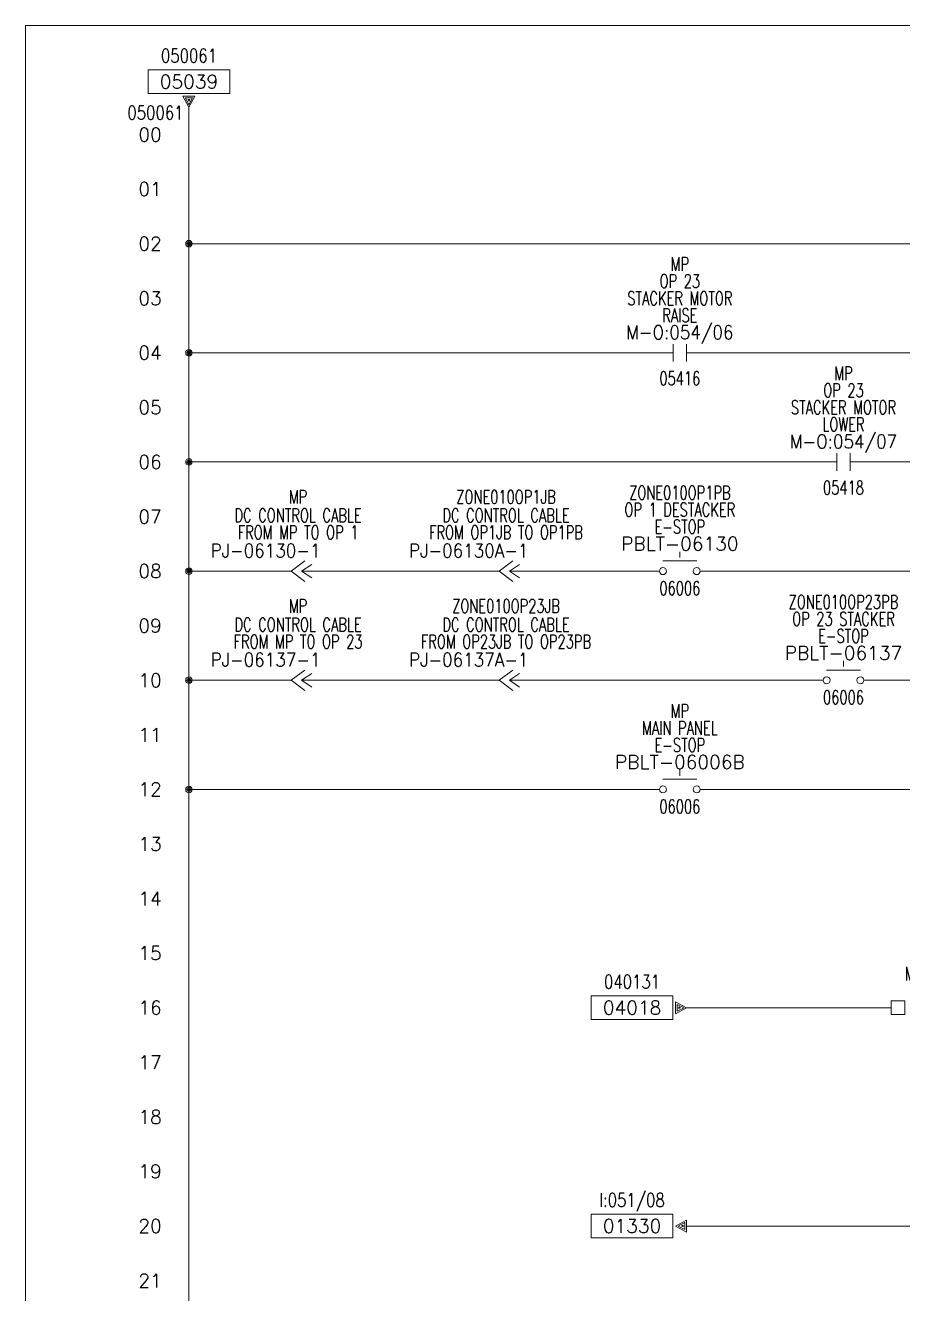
# Model space of a CAD drawing. Header units: inches. Extents: x 0 to 17, y 0 to 23.
# Drawn here: x 0 to 8.04, y 11.38 to 23 of the extents above; entities that cross this region are included whole.
import ezdxf
from ezdxf.enums import TextEntityAlignment as Align

# ---------------------------------------------------------------- set-up
doc = ezdxf.new("R2010")
doc.units = ezdxf.units.IN
doc.header["$MEASUREMENT"] = 0
doc.layers.get('0').update_dxf_attribs({"lineweight": 5})
for name, color, linetype, lineweight in [('DESCCHILD', 1, 'Continuous', 5), ('LOC', 252, 'Continuous', 5), ('MISC', 2, 'Continuous', 5), ('SYMS', 7, 'Continuous', 5), ('TAGS', 2, 'Continuous', 5), ('TERMS', 2, 'Continuous', 5), ('Title_Block_Info', 2, 'Continuous', 5), ('WIRENO', 1, 'Continuous', 5), ('WIRENO_DEST', 1, 'Continuous', 5), ('WIRES', 7, 'Continuous', 5), ('XREF', 1, 'Continuous', 5), ('XREFCHILD', 1, 'Continuous', 5)]:
    doc.layers.add(name, color=color, linetype=linetype, lineweight=lineweight)
doc.styles.get("Standard").update_dxf_attribs({"font": 'romans.shx'})
doc.styles.add('WD', font='romans.shx')

# ---------------------------------------------------------------- blocks, each defined once
blk = doc.blocks.new('WD_MLRH')
at = {"color": 2, "style": 'WD'}
blk.add_attdef('RUNGFIRST', text='', height=0.125, dxfattribs=at).set_placement((-0.25, 0), align=Align.MIDDLE_RIGHT)
at = {"style": 'WD', "flags": 1}
for tag, p in [('RUNGHORV', (-0.25, -0.127)), ('RUNGDIST', (-0.25, -0.2)), ('RUNGCNT', (-0.25, -0.237)), ('RUNGINC', (-0.25, -0.163)), ('WIRE-START', (-0.25, -0.356)), ('WIREMODE', (-0.25, -0.281)), ('WIREFMT', (-0.25, -0.321)), ('WIRE-GSUF', (-0.25, -0.396)), ('PH3SPACE', (-0.25, -0.437))]:
    blk.add_attdef(tag, text='', height=0.025, dxfattribs=at).set_placement(p, align=Align.RIGHT)
blk = doc.blocks.new('WDDOT')
for radius in [0.03, 0.0187, 0.00929]:
    blk.add_circle((0, 0), radius)
blk = doc.blocks.new('HMS21')
at = {"linetype": 'Continuous'}
for p, q in [((-0.062, 0.08), (-0.062, -0.08)), ((0.062, 0.08), (0.062, -0.08))]:
    blk.add_line(p, q, dxfattribs=at)
at = {"style": 'WD'}
for tag, width, p in [('LOC', 0.7, (0, 0.75)), ('DESC1', 0.7, (0, 0.594)), ('DESC2', 0.7, (0, 0.437)), ('DESC3', 0.7, (0, 0.281)), ('TAG2', 0.9, (0, 0.125)), ('XREF', 0.7, (0, -0.297)), ('INST', 0.7, (0, -0.438))]:
    blk.add_attdef(tag, text='', height=0.125, dxfattribs=dict(at, width=width)).set_placement(p, align=Align.CENTER)
for tag, p in [('X2LINK', (0, 0.125)), ('X8LINK', (0, -0.125))]:
    blk.add_attdef(tag, p, '', height=0.01, dxfattribs=at)
for tag, p, flags in [('X4TERM01', (-0.062, 0), 1), ('X1TERM02', (0.062, 0), 1), ('FAMILY', (0.097, 0.053), 9), ('CONTACT', (0.097, 0.036), 1)]:
    blk.add_attdef(tag, p, '', height=0.01, dxfattribs=dict(at, flags=flags))
at = {"linetype": 'Continuous', "style": 'WD', "flags": 8}
blk.add_attdef('TERM01', text='', height=0.125, dxfattribs=at).set_placement((-0.125, -0.031), align=Align.TOP_RIGHT)
blk.add_attdef('TERM02', text='', height=0.125, dxfattribs=at).set_placement((0.125, -0.031), align=Align.TOP_LEFT)
blk = doc.blocks.new('WD_WNV')
at = {"linetype": 'Continuous', "style": 'WD', "width": 0.8}
blk.add_attdef('WIRENO', text='', height=0.125, dxfattribs=at).set_placement((-0.05, 0), align=Align.MIDDLE_RIGHT)
blk = doc.blocks.new('HA2S3')
for p, q in [((-0.125, 0.109), (-0.875, 0.109)), ((-0.875, 0.109), (-0.875, -0.109)), ((-0.125, 0.109), (-0.125, -0.109)), ((0, 0.055), (-0.102, 0)), ((-0.102, 0), (0, -0.055)), ((-0.078, 0), (-0.016, 0.031)), ((-0.016, -0.031), (-0.078, 0)), ((-0.047, 0), (-0.031, 0.008)), ((-0.031, -0.008), (-0.047, 0)), ((-0.031, 0.008), (-0.031, -0.008)), ((-0.016, 0.031), (-0.016, -0.031)), ((0, -0.055), (0, 0.055)), ((-0.875, -0.109), (-0.125, -0.109))]:
    blk.add_line(p, q)
at = {"style": 'WD', "width": 0.8, "flags": 8}
for tag, p in [('DESC1', (-0.5, 0.487)), ('WIRENO', (-0.5, 0.3))]:
    blk.add_attdef(tag, text='', height=0.125, dxfattribs=at).set_placement(p, align=Align.TOP_CENTER)
at = {"style": 'WD'}
blk.add_attdef('XREF', text='', height=0.125, dxfattribs=at).set_placement((-0.5, -0.062), align=Align.CENTER)
at = {"style": 'WD', "flags": 1}
for tag, p in [('SIGCODE', (-0.099, 0.066)), ('X1TERM01', (0, 0))]:
    blk.add_attdef(tag, p, '', height=0.01, dxfattribs=at)
blk = doc.blocks.new('TB_P')
at = {"color": 5, "linetype": 'Continuous'}
blk.add_lwpolyline([(0, 0), (17, 0), (17, 23), (0, 23)], close=True, dxfattribs=at)
at = {"color": 2, "linetype": 'Continuous', "style": 'WD', "flags": 1}
for tag, p in [('REV1_NO', (1.734, 3.29)), ('REV1_BY', (7.303, 3.29)), ('REV1_DATE', (9.562, 3.29)), ('REV2_NO', (1.734, 3.04)), ('REV2_BY', (7.303, 3.04)), ('REV2_DATE', (9.562, 3.04)), ('REV3_NO', (1.734, 2.79)), ('REV3_BY', (7.303, 2.79)), ('REV3_DATE', (9.562, 2.79)), ('REV4_NO', (1.734, 2.54)), ('REV4_BY', (7.303, 2.54)), ('REV4_DATE', (9.562, 2.54)), ('REV5_NO', (1.734, 2.29)), ('REV5_BY', (7.303, 2.29)), ('REV5_DATE', (9.562, 2.29)), ('REV6_NO', (1.734, 2.04)), ('REV6_BY', (7.303, 2.04)), ('REV6_DATE', (9.562, 2.04)), ('REV7_NO', (1.734, 1.79)), ('REV7_BY', (7.303, 1.79)), ('REV7_DATE', (9.562, 1.79)), ('REV8_NO', (1.734, 1.54)), ('REV8_BY', (7.303, 1.54)), ('REV8_DATE', (9.562, 1.54)), ('REV9_NO', (1.734, 1.29)), ('REV9_BY', (7.303, 1.29)), ('REV9_DATE', (9.562, 1.29))]:
    blk.add_attdef(tag, text='', height=0.15, dxfattribs=at).set_placement(p, align=Align.MIDDLE_CENTER)
for tag, p in [('REV1_CHANGE', (2.292, 3.29)), ('REV2_CHANGE', (2.292, 3.04)), ('REV3_CHANGE', (2.292, 2.79)), ('REV4_CHANGE', (2.292, 2.54)), ('REV5_CHANGE', (2.292, 2.29)), ('REV6_CHANGE', (2.292, 2.04)), ('REV7_CHANGE', (2.292, 1.79)), ('REV8_CHANGE', (2.292, 1.54)), ('REV9_CHANGE', (2.292, 1.29))]:
    blk.add_attdef(tag, text='', height=0.15, dxfattribs=at).set_placement(p, align=Align.MIDDLE_LEFT)
at = {"layer": 'Title_Block_Info', "ltscale": 0.1}
for tag, p in [('CUSTOMER', (6.842, 0.833)), ('JOB DESCRIPTION LINE', (6.842, 0.5)), ('DRAWING DESCRIPTION', (6.842, 0.167))]:
    blk.add_attdef(tag, text='', height=0.15, dxfattribs=at).set_placement(p, align=Align.MIDDLE_LEFT)
at = {"layer": 'Title_Block_Info', "ltscale": 0.1, "style": 'WD'}
for tag, p in [('JOB #', (12.752, 0.833)), ('SEC. NO.', (14.75, 0.833)), ('SHT. NO.', (16.312, 0.833)), ('NAME', (12.795, 0.5)), ('REV', (16.194, 0.5))]:
    blk.add_attdef(tag, text='', height=0.125, dxfattribs=at).set_placement(p, align=Align.MIDDLE_CENTER)
blk.add_attdef('DATE', text='', height=0.125, dxfattribs=at).set_placement((15.188, 0.5), align=Align.MIDDLE_RIGHT)
blk.add_attdef('FILE NUMBER', text='', height=0.125, dxfattribs=at).set_placement((12.591, 0.167), align=Align.MIDDLE_LEFT)
blk = doc.blocks.new('HA2D2')
for p, q in [((0.375, 0.344), (-0.375, 0.344)), ((-0.375, 0.344), (-0.375, 0.125)), ((0.375, 0.125), (0.375, 0.344)), ((-0.375, 0.125), (0.375, 0.125)), ((0.055, 0.102), (-0.055, 0.102)), ((-0.055, 0.102), (0, 0)), ((0, 0.023), (-0.031, 0.086)), ((-0.031, 0.086), (0.031, 0.086)), ((0, 0.055), (-0.008, 0.07)), ((-0.008, 0.07), (0.008, 0.07)), ((0, 0), (0.055, 0.102)), ((0.031, 0.086), (0, 0.023)), ((0.008, 0.07), (0, 0.055))]:
    blk.add_line(p, q)
at = {"style": 'WD', "width": 0.8, "flags": 8}
for tag, p in [('DESC1', (0, 0.722)), ('WIRENO', (0, 0.534))]:
    blk.add_attdef(tag, text='', height=0.125, dxfattribs=at).set_placement(p, align=Align.TOP_CENTER)
at = {"style": 'WD'}
blk.add_attdef('XREF', text='', height=0.125, dxfattribs=at).set_placement((0, 0.172), align=Align.CENTER)
at = {"style": 'WD', "flags": 1}
for tag, p in [('X8TERM01', (0, 0)), ('SIGCODE', (0.088, 0.066))]:
    blk.add_attdef(tag, p, '', height=0.01, dxfattribs=at)
blk = doc.blocks.new('HT1001')
for p, q in [((-0.062, 0.062), (0.062, 0.062)), ((-0.062, -0.062), (-0.062, 0.062)), ((0.062, 0.062), (0.062, -0.062)), ((0.062, -0.062), (-0.062, -0.062))]:
    blk.add_line(p, q)
at = {"style": 'WD', "width": 0.7}
for tag, p in [('INST', (0.062, 0.42)), ('LOC', (0.062, 0.25))]:
    blk.add_attdef(tag, p, '', height=0.125, dxfattribs=at)
at = {"linetype": 'Continuous', "style": 'WD'}
for tag, p, height, width, flags in [('TERM01', (0.062, 0.094), 0.125, 0.8, 8), ('TAGSTRIP', (0.05, -0.229), 0.125, 0.9, 8), ('CAT', (0.213, -0.406), 0.109, 0.8, 1)]:
    blk.add_attdef(tag, p, '', height=height, dxfattribs=dict(at, width=width, flags=flags))
at = {"style": 'WD', "flags": 1}
for tag, p, height in [('X4TERM01', (-0.062, 0), 0.01), ('X4TERMDESC01', (-0.055, -0.023), 0.025), ('X2TERMDESC01', (-0.006, 0.029), 0.025), ('X2TERM01', (0, 0.062), 0.01), ('X1TERMDESC01', (0.039, 0.007), 0.025), ('X1TERM01', (0.062, 0), 0.01), ('X8TERM01', (0, -0.062), 0.01), ('X8TERMDESC01', (0, -0.054), 0.025)]:
    blk.add_attdef(tag, p, '', height=height, dxfattribs=at)
at = {"linetype": 'Continuous', "style": 'WD', "width": 0.8, "flags": 1}
blk.add_attdef('MFG', text='', height=0.109, dxfattribs=at).set_placement((0.088, -0.406), align=Align.RIGHT)
at = {"style": 'WD', "width": 0.7, "flags": 1}
blk.add_attdef('ASSYCODE', (0.062, -0.281), '', height=0.01, dxfattribs=at)
blk = doc.blocks.new('HA2D3')
for p, q in [((-0.125, 0.109), (-0.875, 0.109)), ((-0.875, 0.109), (-0.875, -0.109)), ((-0.125, 0.109), (-0.125, -0.109)), ((-0.102, 0.055), (-0.102, -0.055)), ((0, 0), (-0.102, 0.055)), ((-0.102, -0.055), (0, 0)), ((-0.086, 0.031), (-0.023, 0)), ((-0.086, -0.031), (-0.086, 0.031)), ((-0.023, 0), (-0.086, -0.031)), ((-0.07, 0.008), (-0.055, 0)), ((-0.07, -0.008), (-0.07, 0.008)), ((-0.055, 0), (-0.07, -0.008)), ((-0.875, -0.109), (-0.125, -0.109))]:
    blk.add_line(p, q)
at = {"style": 'WD', "width": 0.8, "flags": 8}
for tag, p in [('DESC1', (-0.5, 0.487)), ('WIRENO', (-0.5, 0.3))]:
    blk.add_attdef(tag, text='', height=0.125, dxfattribs=at).set_placement(p, align=Align.TOP_CENTER)
at = {"style": 'WD'}
blk.add_attdef('XREF', text='', height=0.125, dxfattribs=at).set_placement((-0.5, -0.062), align=Align.CENTER)
at = {"style": 'WD', "flags": 1}
for tag, p in [('SIGCODE', (-0.099, 0.066)), ('X1TERM01', (0, 0))]:
    blk.add_attdef(tag, p, '', height=0.01, dxfattribs=at)
blk = doc.blocks.new('HPB21')
for p, q in [((0, 0.178), (0, 0.125)), ((-0.156, 0.094), (0.156, 0.094))]:
    blk.add_line(p, q)
for centre in [(-0.155, 0), (0.155, 0)]:
    blk.add_circle(centre, 0.0322)
at = {"style": 'WD', "width": 0.7}
for tag, p in [('INST', (0, 0.826)), ('LOC', (0, 0.656)), ('DESC1', (0, 0.5)), ('DESC2', (0, 0.344)), ('XREF', (0, -0.219))]:
    blk.add_attdef(tag, text='', height=0.125, dxfattribs=at).set_placement(p, align=Align.CENTER)
at = {"style": 'WD'}
blk.add_attdef('TAG2', text='', height=0.125, dxfattribs=at).set_placement((0, 0.188), align=Align.CENTER)
for tag, p in [('X2LINK', (0, 0.219)), ('X8LINK', (0, 0))]:
    blk.add_attdef(tag, p, '', height=0.01, dxfattribs=at)
for tag, p, flags in [('FAMILY', (0.056, 0.127), 9), ('CONTACT', (0.056, 0.111), 9), ('X4TERM01', (-0.188, 0), 1), ('X1TERM02', (0.188, 0), 1)]:
    blk.add_attdef(tag, p, '', height=0.01, dxfattribs=dict(at, flags=flags))
at = {"linetype": 'Continuous', "style": 'WD', "flags": 8}
blk.add_attdef('TERM01', text='', height=0.125, dxfattribs=at).set_placement((-0.25, -0.031), align=Align.TOP_RIGHT)
blk.add_attdef('TERM02', text='', height=0.125, dxfattribs=at).set_placement((0.25, -0.031), align=Align.TOP_LEFT)
blk = doc.blocks.new('HC02JP1')
for p, q in [((-0.062, 0), (0.062, 0.094)), ((-0.062, 0), (0.062, -0.094)), ((0.031, 0), (0.125, 0.062)), ((0.031, 0), (0.125, -0.062)), ((0.031, 0), (0.094, 0))]:
    blk.add_line(p, q)
at = {"style": 'WD', "width": 0.7}
for tag, p in [('INST', (0.146, 0.787)), ('LOC', (0, 0.618)), ('DESC1', (0, 0.448)), ('DESC2', (0, 0.292))]:
    blk.add_attdef(tag, text='', height=0.125, dxfattribs=at).set_placement(p, align=Align.CENTER)
at = {"style": 'WD', "width": 0.9}
blk.add_attdef('TAG2', text='', height=0.125, dxfattribs=at).set_placement((-0.016, 0.125), align=Align.RIGHT)
at = {"linetype": 'Continuous', "style": 'WD', "width": 0.9, "flags": 8}
blk.add_attdef('DELIM', text='', height=0.125, dxfattribs=at).set_placement((0.047, 0.125), align=Align.CENTER)
blk.add_attdef('TERM01', (0.109, 0.125), '', height=0.125, dxfattribs=at)
at = {"style": 'WD'}
for tag, p in [('X2LINK', (0.062, 0.125)), ('X8LINK', (0.062, -0.125))]:
    blk.add_attdef(tag, p, '', height=0.01, dxfattribs=at)
for tag, p, flags in [('X4TERM01', (-0.062, 0), 1), ('X4TERMDESC01', (-0.046, 0.023), 1), ('X1TERM01', (0.094, 0), 1), ('X1TERMDESC01', (0.098, 0.021), 1), ('FAMILY', (0.205, 0.059), 9)]:
    blk.add_attdef(tag, p, '', height=0.01, dxfattribs=dict(at, flags=flags))

msp = doc.modelspace()

# ---------------------------------------------------------------- linework, layer by layer
at = {"layer": 'WIRES'}
for p, q in [((1.5, 22.25), (1.5, 2.25)), ((1.5, 21), (13.188, 21)), ((1.5, 20), (5.938, 20)), ((6.062, 20), (13.375, 20)), ((1.5, 19), (7.438, 19)), ((7.562, 19), (13.375, 19)), ((1.5, 18), (2.438, 18)), ((2.594, 18), (4.344, 18)), ((4.5, 18), (5.812, 18)), ((6.188, 18), (8.906, 18)), ((1.5, 17), (2.438, 17)), ((2.594, 17), (4.343, 17)), ((4.5, 17), (7.313, 17)), ((7.688, 17), (8.906, 17)), ((1.5, 16), (5.812, 16)), ((6.188, 16), (13.375, 16)), ((6.062, 14), (7.938, 14)), ((13.375, 12), (6.062, 12))]:
    msp.add_line(p, q, dxfattribs=at)

# ---------------------------------------------------------------- block references
msp.add_blockref('TB_P', (0, 0))
msp.add_blockref('WD_MLRH', (1.5, 22)).add_auto_attribs({'RUNGFIRST': '00'})
at = {"layer": 'SYMS'}
ref = msp.add_blockref('HA2D2', (1.5, 22.25), dxfattribs=at)
ref.add_attrib('XREF', '05039', dxfattribs={"layer": 'XREF', "height": 0.125, "style": 'WD'}).set_placement((1.5, 22.422), align=Align.CENTER)
ref.add_attrib('WIRENO', '050061', dxfattribs={"layer": 'WIRENO_DEST', "height": 0.125, "style": 'WD', "width": 0.8, "flags": 8}).set_placement((1.5, 22.784), align=Align.TOP_CENTER)
for p in [(1.5, 21), (1.5, 20), (1.5, 19), (1.5, 18), (1.5, 17), (1.5, 16)]:
    msp.add_blockref('WDDOT', p, dxfattribs=at)
ref = msp.add_blockref('HMS21', (6, 20), dxfattribs=at)
ref.add_attrib('TAG2', 'M-O:054/06', dxfattribs={"layer": 'TAGS', "height": 0.125, "style": 'WD', "width": 0.9}).set_placement((6, 20.125), align=Align.CENTER)
ref.add_attrib('DESC1', 'OP 23', dxfattribs={"layer": 'DESCCHILD', "height": 0.125, "style": 'WD', "width": 0.7}).set_placement((6, 20.594), align=Align.CENTER)
ref.add_attrib('DESC2', 'STACKER MOTOR', dxfattribs={"layer": 'DESCCHILD', "height": 0.125, "style": 'WD', "width": 0.7}).set_placement((6, 20.437), align=Align.CENTER)
ref.add_attrib('XREF', '05416', dxfattribs={"layer": 'XREFCHILD', "height": 0.125, "style": 'WD', "width": 0.7}).set_placement((6, 19.703), align=Align.CENTER)
ref.add_attrib('LOC', 'MP', dxfattribs={"layer": 'LOC', "height": 0.125, "style": 'WD', "width": 0.7}).set_placement((6, 20.75), align=Align.CENTER)
ref.add_attrib('DESC3', 'RAISE', dxfattribs={"layer": 'DESCCHILD', "height": 0.125, "style": 'WD', "width": 0.7}).set_placement((6, 20.281), align=Align.CENTER)
ref = msp.add_blockref('HMS21', (7.5, 19), dxfattribs=at)
ref.add_attrib('TAG2', 'M-O:054/07', dxfattribs={"layer": 'TAGS', "height": 0.125, "style": 'WD', "width": 0.9}).set_placement((7.5, 19.125), align=Align.CENTER)
ref.add_attrib('DESC1', 'OP 23', dxfattribs={"layer": 'DESCCHILD', "height": 0.125, "style": 'WD', "width": 0.7}).set_placement((7.5, 19.594), align=Align.CENTER)
ref.add_attrib('DESC2', 'STACKER MOTOR', dxfattribs={"layer": 'DESCCHILD', "height": 0.125, "style": 'WD', "width": 0.7}).set_placement((7.5, 19.437), align=Align.CENTER)
ref.add_attrib('XREF', '05418', dxfattribs={"layer": 'XREFCHILD', "height": 0.125, "style": 'WD', "width": 0.7}).set_placement((7.5, 18.703), align=Align.CENTER)
ref.add_attrib('LOC', 'MP', dxfattribs={"layer": 'LOC', "height": 0.125, "style": 'WD', "width": 0.7}).set_placement((7.5, 19.75), align=Align.CENTER)
ref.add_attrib('DESC3', 'LOWER', dxfattribs={"layer": 'DESCCHILD', "height": 0.125, "style": 'WD', "width": 0.7}).set_placement((7.5, 19.281), align=Align.CENTER)
ref = msp.add_blockref('HC02JP1', (2.5, 18), dxfattribs=at)
ref.add_attrib('TERM01', '1', (2.609, 18.125), dxfattribs={"layer": 'TERMS', "linetype": 'Continuous', "height": 0.125, "style": 'WD', "width": 0.9, "flags": 8})
ref.add_attrib('DELIM', '-', dxfattribs={"layer": 'MISC', "linetype": 'Continuous', "height": 0.125, "style": 'WD', "width": 0.9, "flags": 8}).set_placement((2.547, 18.125), align=Align.CENTER)
ref.add_attrib('DESC2', 'FROM MP TO OP 1', dxfattribs={"layer": 'DESCCHILD', "height": 0.125, "style": 'WD', "width": 0.7}).set_placement((2.5, 18.292), align=Align.CENTER)
ref.add_attrib('TAG2', 'PJ-06130', dxfattribs={"layer": 'TAGS', "height": 0.125, "style": 'WD', "width": 0.9}).set_placement((2.484, 18.125), align=Align.RIGHT)
ref.add_attrib('DESC1', 'DC CONTROL CABLE', dxfattribs={"layer": 'DESCCHILD', "height": 0.125, "style": 'WD', "width": 0.7}).set_placement((2.5, 18.448), align=Align.CENTER)
ref.add_attrib('LOC', 'MP', dxfattribs={"layer": 'LOC', "height": 0.125, "style": 'WD', "width": 0.7}).set_placement((2.5, 18.618), align=Align.CENTER)
ref = msp.add_blockref('HC02JP1', (4.406, 18), dxfattribs=at)
ref.add_attrib('TERM01', '1', (4.515, 18.125), dxfattribs={"layer": 'TERMS', "linetype": 'Continuous', "height": 0.125, "style": 'WD', "width": 0.9, "flags": 8})
ref.add_attrib('DELIM', '-', dxfattribs={"layer": 'MISC', "linetype": 'Continuous', "height": 0.125, "style": 'WD', "width": 0.9, "flags": 8}).set_placement((4.453, 18.125), align=Align.CENTER)
ref.add_attrib('DESC2', 'FROM OP1JB TO OP1PB', dxfattribs={"layer": 'DESCCHILD', "height": 0.125, "style": 'WD', "width": 0.7}).set_placement((4.406, 18.292), align=Align.CENTER)
ref.add_attrib('TAG2', 'PJ-06130A', dxfattribs={"layer": 'TAGS', "height": 0.125, "style": 'WD', "width": 0.9}).set_placement((4.39, 18.125), align=Align.RIGHT)
ref.add_attrib('DESC1', 'DC CONTROL CABLE', dxfattribs={"layer": 'DESCCHILD', "height": 0.125, "style": 'WD', "width": 0.7}).set_placement((4.406, 18.448), align=Align.CENTER)
ref.add_attrib('LOC', 'ZONE010OP1JB', dxfattribs={"layer": 'LOC', "height": 0.125, "style": 'WD', "width": 0.7}).set_placement((4.406, 18.618), align=Align.CENTER)
ref = msp.add_blockref('HPB21', (6, 18), dxfattribs=at)
ref.add_attrib('TAG2', 'PBLT-06130', dxfattribs={"layer": 'TAGS', "height": 0.125, "style": 'WD'}).set_placement((6, 18.188), align=Align.CENTER)
ref.add_attrib('DESC1', 'OP 1 DESTACKER', dxfattribs={"layer": 'DESCCHILD', "height": 0.125, "style": 'WD', "width": 0.7}).set_placement((6, 18.5), align=Align.CENTER)
ref.add_attrib('DESC2', 'E-STOP', dxfattribs={"layer": 'DESCCHILD', "height": 0.125, "style": 'WD', "width": 0.7}).set_placement((6, 18.344), align=Align.CENTER)
ref.add_attrib('XREF', '06006', dxfattribs={"layer": 'XREFCHILD', "height": 0.125, "style": 'WD', "width": 0.7}).set_placement((6, 17.781), align=Align.CENTER)
ref.add_attrib('LOC', 'ZONE010OP1PB', dxfattribs={"layer": 'LOC', "height": 0.125, "style": 'WD', "width": 0.7}).set_placement((6, 18.656), align=Align.CENTER)
ref = msp.add_blockref('HPB21', (7.5, 17), dxfattribs=at)
ref.add_attrib('TAG2', 'PBLT-06137', dxfattribs={"layer": 'TAGS', "height": 0.125, "style": 'WD'}).set_placement((7.5, 17.188), align=Align.CENTER)
ref.add_attrib('DESC1', 'OP 23 STACKER', dxfattribs={"layer": 'DESCCHILD', "height": 0.125, "style": 'WD', "width": 0.7}).set_placement((7.5, 17.5), align=Align.CENTER)
ref.add_attrib('DESC2', 'E-STOP', dxfattribs={"layer": 'DESCCHILD', "height": 0.125, "style": 'WD', "width": 0.7}).set_placement((7.5, 17.344), align=Align.CENTER)
ref.add_attrib('XREF', '06006', dxfattribs={"layer": 'XREFCHILD', "height": 0.125, "style": 'WD', "width": 0.7}).set_placement((7.5, 16.781), align=Align.CENTER)
ref.add_attrib('LOC', 'ZONE010OP23PB', dxfattribs={"layer": 'LOC', "height": 0.125, "style": 'WD', "width": 0.7}).set_placement((7.5, 17.656), align=Align.CENTER)
ref = msp.add_blockref('HC02JP1', (2.5, 17), dxfattribs=at)
ref.add_attrib('TERM01', '1', (2.609, 17.125), dxfattribs={"layer": 'TERMS', "linetype": 'Continuous', "height": 0.125, "style": 'WD', "width": 0.9, "flags": 8})
ref.add_attrib('DELIM', '-', dxfattribs={"layer": 'MISC', "linetype": 'Continuous', "height": 0.125, "style": 'WD', "width": 0.9, "flags": 8}).set_placement((2.547, 17.125), align=Align.CENTER)
ref.add_attrib('DESC2', 'FROM MP TO OP 23', dxfattribs={"layer": 'DESCCHILD', "height": 0.125, "style": 'WD', "width": 0.7}).set_placement((2.5, 17.292), align=Align.CENTER)
ref.add_attrib('TAG2', 'PJ-06137', dxfattribs={"layer": 'TAGS', "height": 0.125, "style": 'WD', "width": 0.9}).set_placement((2.484, 17.125), align=Align.RIGHT)
ref.add_attrib('DESC1', 'DC CONTROL CABLE', dxfattribs={"layer": 'DESCCHILD', "height": 0.125, "style": 'WD', "width": 0.7}).set_placement((2.5, 17.448), align=Align.CENTER)
ref.add_attrib('LOC', 'MP', dxfattribs={"layer": 'LOC', "height": 0.125, "style": 'WD', "width": 0.7}).set_placement((2.5, 17.618), align=Align.CENTER)
ref = msp.add_blockref('HC02JP1', (4.406, 17), dxfattribs=at)
ref.add_attrib('TERM01', '1', (4.515, 17.125), dxfattribs={"layer": 'TERMS', "linetype": 'Continuous', "height": 0.125, "style": 'WD', "width": 0.9, "flags": 8})
ref.add_attrib('DELIM', '-', dxfattribs={"layer": 'MISC', "linetype": 'Continuous', "height": 0.125, "style": 'WD', "width": 0.9, "flags": 8}).set_placement((4.453, 17.125), align=Align.CENTER)
ref.add_attrib('DESC2', 'FROM OP23JB TO OP23PB', dxfattribs={"layer": 'DESCCHILD', "height": 0.125, "style": 'WD', "width": 0.7}).set_placement((4.406, 17.292), align=Align.CENTER)
ref.add_attrib('TAG2', 'PJ-06137A', dxfattribs={"layer": 'TAGS', "height": 0.125, "style": 'WD', "width": 0.9}).set_placement((4.39, 17.125), align=Align.RIGHT)
ref.add_attrib('DESC1', 'DC CONTROL CABLE', dxfattribs={"layer": 'DESCCHILD', "height": 0.125, "style": 'WD', "width": 0.7}).set_placement((4.406, 17.448), align=Align.CENTER)
ref.add_attrib('LOC', 'ZONE010OP23JB', dxfattribs={"layer": 'LOC', "height": 0.125, "style": 'WD', "width": 0.7}).set_placement((4.406, 17.618), align=Align.CENTER)
ref = msp.add_blockref('HPB21', (6, 16), dxfattribs=at)
ref.add_attrib('TAG2', 'PBLT-06006B', dxfattribs={"layer": 'TAGS', "height": 0.125, "style": 'WD'}).set_placement((6, 16.188), align=Align.CENTER)
ref.add_attrib('DESC1', 'MAIN PANEL', dxfattribs={"layer": 'DESCCHILD', "height": 0.125, "style": 'WD', "width": 0.7}).set_placement((6, 16.5), align=Align.CENTER)
ref.add_attrib('DESC2', 'E-STOP', dxfattribs={"layer": 'DESCCHILD', "height": 0.125, "style": 'WD', "width": 0.7}).set_placement((6, 16.344), align=Align.CENTER)
ref.add_attrib('XREF', '06006', dxfattribs={"layer": 'XREFCHILD', "height": 0.125, "style": 'WD', "width": 0.7}).set_placement((6, 15.781), align=Align.CENTER)
ref.add_attrib('LOC', 'MP', dxfattribs={"layer": 'LOC', "height": 0.125, "style": 'WD', "width": 0.7}).set_placement((6, 16.656), align=Align.CENTER)
ref = msp.add_blockref('HA2D3', (6.062, 14), dxfattribs=at)
ref.add_attrib('XREF', '04018', dxfattribs={"layer": 'XREF', "height": 0.125, "style": 'WD'}).set_placement((5.562, 13.938), align=Align.CENTER)
ref.add_attrib('WIRENO', '040131', dxfattribs={"layer": 'WIRENO_DEST', "height": 0.125, "style": 'WD', "width": 0.8, "flags": 8}).set_placement((5.562, 14.3), align=Align.TOP_CENTER)
ref = msp.add_blockref('HT1001', (8, 14), dxfattribs=at)
ref.add_attrib('LOC', 'MP', (8.062, 14.25), dxfattribs={"layer": 'LOC', "height": 0.125, "style": 'WD', "width": 0.7})
ref = msp.add_blockref('HA2S3', (6.062, 12), dxfattribs=at)
ref.add_attrib('XREF', '01330', dxfattribs={"layer": 'XREF', "height": 0.125, "style": 'WD'}).set_placement((5.562, 11.938), align=Align.CENTER)
ref.add_attrib('WIRENO', 'I:051/08', dxfattribs={"layer": 'WIRENO', "height": 0.125, "style": 'WD', "width": 0.8, "flags": 8}).set_placement((5.562, 12.3), align=Align.TOP_CENTER)
at = {"layer": 'WIRENO'}
ref = msp.add_blockref('WD_WNV', (1.5, 22.2), dxfattribs=at)
ref.add_attrib('WIRENO', '050061', dxfattribs={"linetype": 'Continuous', "height": 0.125, "style": 'WD', "width": 0.8}).set_placement((1.45, 22.2), align=Align.MIDDLE_RIGHT)

# ---------------------------------------------------------------- texts
at = {"color": 2, "style": 'WD'}
for s, p in [('01', (1.25, 21.5)), ('02', (1.25, 21)), ('03', (1.25, 20.5)), ('04', (1.25, 20)), ('05', (1.25, 19.5)), ('06', (1.25, 19)), ('07', (1.25, 18.5)), ('08', (1.25, 18)), ('09', (1.25, 17.5)), ('10', (1.25, 17)), ('11', (1.25, 16.5)), ('12', (1.25, 16)), ('13', (1.25, 15.5)), ('14', (1.25, 15)), ('15', (1.25, 14.5)), ('16', (1.25, 14)), ('17', (1.25, 13.5)), ('18', (1.25, 13)), ('19', (1.25, 12.5)), ('20', (1.25, 12)), ('21', (1.25, 11.5))]:
    msp.add_text(s, height=0.125, dxfattribs=at).set_placement(p, align=Align.MIDDLE_RIGHT)

doc.saveas('drawing.dxf')
